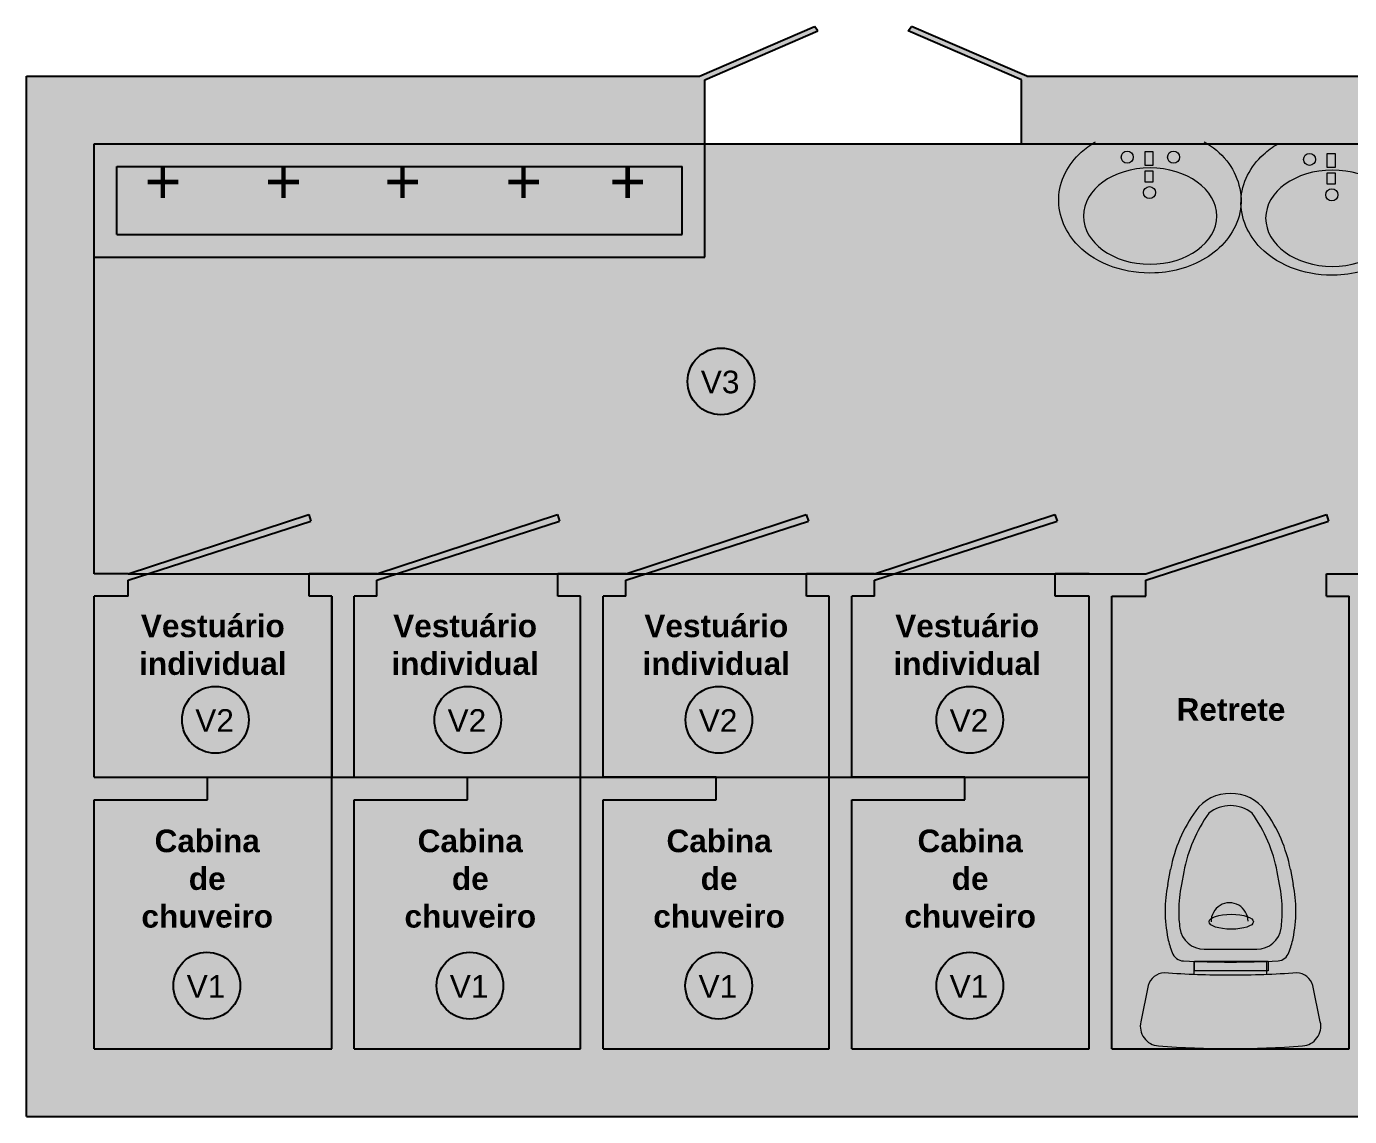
# Model space of a CAD drawing. Header units: millimetres. Extents: x 145 to 60311, y -8355 to 8851.
# Drawn here: x 378.351 to 380.692, y 469.563 to 471.491 of the extents above; entities that cross this region are included whole.
import ezdxf
from ezdxf.lldxf.tags import DXFTag

# ---------------------------------------------------------------- set-up
doc = ezdxf.new("R2010")
doc.units = ezdxf.units.MM
doc.layers.add('WC', color=7, linetype='Continuous')
tags = doc.linetypes.add('DASHED2', pattern=[9.524999999999999, 6.349999999999999, -3.174999999999999]).pattern_tags.tags
tags[6:7] = [DXFTag(74, 4), DXFTag(75, 0), DXFTag(340, '0'), DXFTag(46, 1.0), DXFTag(50, 0.0), DXFTag(44, 0.0), DXFTag(45, 0.0)]
tags[4:5] = [DXFTag(74, 4), DXFTag(75, 0), DXFTag(340, '0'), DXFTag(46, 1.0), DXFTag(50, 0.0), DXFTag(44, 0.0), DXFTag(45, 0.0)]

msp = doc.modelspace()

# ---------------------------------------------------------------- hatches: boundary and pattern name
msp.add_hatch(color=0).paths.add_polyline_path([(379.551043429703, 471.3964157249429), (379.7510434297001, 471.4833578359285), (379.7452054676396, 471.4909685466228), (379.5419400289247, 471.4033076936139), (378.3510434296986, 471.4033076936139), (378.3510434296986, 469.5633076936138), (381.3110434296977, 469.5633076936138), (381.3110434296977, 471.4033076936139), (380.1208790966557, 471.4033076936139), (379.9169018711109, 471.4909952447051), (379.9110434297036, 471.4833578359285), (380.1110434297007, 471.3964157249429), (380.1110434297007, 471.2833076936149), (381.1910434297024, 471.2833076936149), (381.1910434297024, 470.5233076936129), (381.1310434296975, 470.5233076936129), (381.1310434296975, 470.4833076936156), (381.1910434297024, 470.4833076936156), (381.1910434297024, 469.6833076936164), (380.731043429696, 469.6833076936164), (380.731043429696, 470.4833076936156), (380.7710434296969, 470.4833076936156), (380.7710434296969, 470.5119026339162), (381.0942529819004, 470.6164311875618), (381.0905214120867, 470.6278362472622), (380.7710434296969, 470.5233076936129), (380.6510434297015, 470.5233076936129), (380.6510434297015, 470.4833076936156), (380.6910434297024, 470.4833076936156), (380.6910434297024, 469.6833076936164), (380.2710434296969, 469.6833076936164), (380.2710434296969, 470.4833076936156), (380.3310434297018, 470.4833076936156), (380.3310434297018, 470.5119026339162), (380.654252981898, 470.6164311875618), (380.6505214120843, 470.6278362472622), (380.3310434297018, 470.5233076936129), (380.1710434296983, 470.5233076936129), (380.1710434296983, 470.4833076936156), (380.231043429696, 470.4833076936156), (380.231043429696, 469.6833076936164), (379.8110434296977, 469.6833076936164), (379.8110434296977, 470.1233076936151), (380.0110023418674, 470.1233076936151), (380.0110023418674, 470.1633076936159), (379.7710434296969, 470.1633076936159), (379.7710434296969, 469.6833076936164), (379.3710434296954, 469.6833076936164), (379.3710434296954, 470.1233076936151), (379.5710434296998, 470.1233076936151), (379.5710434296998, 470.1633076936159), (379.3310434297018, 470.1633076936159), (379.3310434297018, 469.6833076936164), (378.9310434297004, 469.6833076936164), (378.9310434297004, 470.1233076936151), (379.1310434296975, 470.1233076936151), (379.1310434296975, 470.1633076936159), (378.8910434296995, 470.1633076936159), (378.8910434296995, 469.6833076936164), (378.4710434297012, 469.6833076936164), (378.4710434297012, 470.1233076936151), (378.6710434296983, 470.1233076936151), (378.6710434296983, 470.1633076936159), (378.4710434297012, 470.1633076936123), (378.4710434297012, 470.4833076936156), (378.5310434296989, 470.4833076936156), (378.5310434296989, 470.5119026339162), (378.5663086668937, 470.5233076936129), (378.5310434296989, 470.5233076936129), (378.4710434297012, 470.5233076936129), (378.4710434297012, 471.2833076936149), (379.551043429703, 471.2833076936149)])
h = msp.add_hatch(color=253)
edge = h.paths.add_edge_path()
edge.add_spline(control_points=[(380.2421733220399, 471.2871430606901), (380.2329938651965, 471.2817658958629), (380.2244107008228, 471.2755268557339), (380.1937967076228, 471.2475845252775), (380.178153648274, 471.2182471255292), (380.1760139404214, 471.1559593440688), (380.1897850025416, 471.1254937107333), (380.2453444969869, 471.0692447065085), (380.2969779675186, 471.0529058545908), (380.3811679738355, 471.0565240444776), (380.4146196671718, 471.0663564450369), (380.469289724635, 471.1024935515234), (380.490752548787, 471.129725223429), (380.5042502407596, 471.1937395019049), (380.4945555810264, 471.2282335344353), (380.4633471529523, 471.2670200359862), (380.449807375684, 471.2782546755916), (380.4346291179099, 471.287143060712)], knot_values=[5.391687884495953, 5.391687884495953, 5.391687884495953, 5.391687884495953, 5.611618814430226, 5.611618814430226, 6.258107112948303, 6.258107112948303, 6.904595411466378, 6.904595411466378, 7.913003169215101, 7.913003169215101, 8.59293771587199, 8.59293771587199, 9.272872262528876, 9.272872262528876, 9.952806809185766, 9.952806809185766, 10.31610371212888, 10.31610371212888, 10.31610371212888, 10.31610371212888], weights=[1, 1, 1, 1, 1, 1, 1, 1, 1, 1, 1, 1, 1, 1, 1, 1, 1, 1], degree=3, periodic=0)
edge.add_line((380.4346291179099, 471.287143060712), (380.2421733220326, 471.2871430606901))
edge = h.paths.add_edge_path(flags=16)
edge.add_ellipse((380.3387472717659, 471.1557135962139), major_axis=(-0.1180489581447546, 2.273736000000001e-13), ratio=0.7207207179931079, start_angle=-7.958078640513122e-13, end_angle=360, ccw=False)
h.paths.add_polyline_path([(380.3695888921065, 471.2598211350632, -1), (380.3908589733619, 471.2598211350632, -1)], flags=16)
h.paths.add_polyline_path([(380.3483188089085, 471.1971441484529, -1), (380.3270487276459, 471.1971441484529, -1)], flags=0)
h.paths.add_polyline_path([(380.3440647930402, 471.2162659405221), (380.329175734616, 471.2162659405221), (380.329175734616, 471.2353877325913), (380.3440647930402, 471.2353877325913)], flags=0)
h.paths.add_polyline_path([(380.3440647930402, 471.2460109513268), (380.329175734616, 471.2460109513268), (380.329175734616, 471.2693820310997), (380.3440647930402, 471.2693820310997)], flags=16)
h.paths.add_polyline_path([(380.2876990746154, 471.2598211350632, -1), (380.3089691558707, 471.2598211350632, -1)], flags=16)
h = msp.add_hatch(color=41)
h.dxf.hatch_style = 2
h.paths.add_polyline_path([(379.7305214120861, 470.6278362472622), (379.7342529818998, 470.6164311875618), (379.4463086668984, 470.5233076936129), (379.8510434296986, 470.5233076936129), (380.1705214120884, 470.6278362472622), (380.1742529818948, 470.6164311875618), (379.8863086668935, 470.5233076936129), (380.3310434297018, 470.5233076936129), (380.6505214120843, 470.6278362472622), (380.654252981898, 470.6164311875618), (380.3310434297018, 470.5119026339162), (380.3310434297018, 470.4833076936156), (380.2710434296969, 470.4833076936156), (380.2710434296969, 469.6833076936164), (380.6910434297024, 469.6833076936164), (380.6910434297024, 470.4833076936156), (380.6510434297015, 470.4833076936156), (380.6510434297015, 470.5233076936129), (380.7710434296969, 470.5233076936129), (381.0905214120867, 470.6278362472622), (381.0942529819004, 470.6164311875618), (380.7710434296969, 470.5119026339162), (380.7710434296969, 470.4833076936156), (380.731043429696, 470.4833076936156), (380.731043429696, 469.6833076936164), (381.1910434297024, 469.6833076936164), (381.1910434297024, 470.4833076936156), (381.1310434296975, 470.4833076936156), (381.1310434296975, 470.5233076936129), (381.1910434297024, 470.5233076936129), (381.1910434297024, 471.2833076936149), (380.1110434297007, 471.2833076936149), (379.551043429703, 471.2833076936149), (378.4710434297012, 471.2833076936149), (378.4710434297012, 470.5233076936129), (378.5310434296989, 470.5233076936129), (378.8505214120814, 470.6278362472622), (378.8542529818951, 470.6164311875618), (378.5663086668937, 470.5233076936129), (378.9710434297012, 470.5233076936129), (379.2905214120838, 470.6278362472622), (379.2942529818974, 470.6164311875618), (379.0063086668961, 470.5233076936129), (379.4110434297036, 470.5233076936129)])
h = msp.add_hatch(color=253)
h.dxf.hatch_style = 2
h.paths.add_polyline_path([(379.551043429703, 471.2833076936149), (378.4710434297012, 471.2833076936149), (378.4710434297012, 471.0833076936142), (379.551043429703, 471.0833076936142)])
h.paths.add_polyline_path([(378.5459612751438, 471.2772541644918), (378.6387852860571, 471.2772541644918), (378.6387852860571, 471.1572541644928), (378.5459612751438, 471.1572541644928)], flags=24)
h.paths.add_polyline_path([(378.7593659791601, 471.2772541644918), (378.8521899900734, 471.2772541644918), (378.8521899900734, 471.1572541644928), (378.7593659791601, 471.1572541644928)], flags=24)
h.paths.add_polyline_path([(378.9699190611718, 471.2772541644918), (379.0627430720851, 471.2772541644918), (379.0627430720851, 471.1572541644928), (378.9699190611718, 471.1572541644928)], flags=24)
h.paths.add_polyline_path([(379.1839624724889, 471.2772541644918), (379.2767864834022, 471.2772541644918), (379.2767864834022, 471.1572541644928), (379.1839624724889, 471.1572541644928)], flags=24)
h.paths.add_polyline_path([(379.3682125935884, 471.2772541644918), (379.461036604509, 471.2772541644918), (379.461036604509, 471.1572541644928), (379.3682125935884, 471.1572541644928)], flags=24)
h = msp.add_hatch(color=253)
h.paths.add_polyline_path([(380.3908589733619, 471.2598211350632, 1), (380.3695888921065, 471.2598211350632, 1)])
h.paths.add_polyline_path([(380.329175734616, 471.2693820310997), (380.329175734616, 471.2460109513268), (380.3440647930402, 471.2460109513268), (380.3440647930402, 471.2693820310997)])
h.paths.add_polyline_path([(380.2876990746154, 471.2598211350632, 1), (380.3089691558707, 471.2598211350632, 1)])
h = msp.add_hatch(color=253)
edge = h.paths.add_edge_path()
edge.add_spline(control_points=[(380.5646664542146, 471.2833076936149), (380.5554869973785, 471.2779305287913), (380.5469038329975, 471.2716914886587), (380.5162898398048, 471.2437491582059), (380.5006467804487, 471.2144117584539), (380.4985070725961, 471.1521239769972), (380.5122781347163, 471.1216583436617), (380.5678376291689, 471.0654093394332), (380.6194710996933, 471.0490704875156), (380.7036611060103, 471.0526886774023), (380.7371127993465, 471.0625210779617), (380.791782856817, 471.0986581844481), (380.8132456809617, 471.1258898563574), (380.8267433729343, 471.1899041348297), (380.8170487132011, 471.2243981673637), (380.7858402851271, 471.263184668911), (380.7723005078587, 471.2744193085164), (380.7571222500846, 471.2833076936367)], knot_values=[5.391687884495953, 5.391687884495953, 5.391687884495953, 5.391687884495953, 5.611618814430226, 5.611618814430226, 6.258107112948303, 6.258107112948303, 6.904595411466378, 6.904595411466378, 7.913003169215101, 7.913003169215101, 8.59293771587199, 8.59293771587199, 9.272872262528876, 9.272872262528876, 9.952806809185766, 9.952806809185766, 10.31610371212888, 10.31610371212888, 10.31610371212888, 10.31610371212888], weights=[1, 1, 1, 1, 1, 1, 1, 1, 1, 1, 1, 1, 1, 1, 1, 1, 1, 1], degree=3, periodic=0)
edge.add_line((380.7571222500846, 471.2833076936367), (380.5646664542073, 471.2833076936149))
edge = h.paths.add_edge_path(flags=16)
edge.add_ellipse((380.6612404039406, 471.1518782291387), major_axis=(-0.1180489581447546, 2.273736000000001e-13), ratio=0.7207207179931079, start_angle=-7.958078640513122e-13, end_angle=360, ccw=False)
h.paths.add_polyline_path([(380.6920820242813, 471.2559857679917, -1), (380.7133521055366, 471.2559857679917, -1)], flags=16)
h.paths.add_polyline_path([(380.6708119410832, 471.1933087813813, -1), (380.6495418598279, 471.1933087813813, -1)], flags=0)
h.paths.add_polyline_path([(380.6665579252222, 471.2124305734469), (380.6516688667907, 471.2124305734469), (380.6516688667907, 471.2315523655197), (380.6665579252222, 471.2315523655197)], flags=0)
h.paths.add_polyline_path([(380.6665579252222, 471.2421755842552), (380.6516688667907, 471.2421755842552), (380.6516688667907, 471.2655466640244), (380.6665579252222, 471.2655466640244)], flags=16)
h.paths.add_polyline_path([(380.6101922067901, 471.2559857679917, -1), (380.6314622880454, 471.2559857679917, -1)], flags=16)
h = msp.add_hatch(color=253)
h.paths.add_polyline_path([(380.7133521055366, 471.2559857679917, 1), (380.6920820242813, 471.2559857679917, 1)])
h.paths.add_polyline_path([(380.6516688667907, 471.2655466640244), (380.6516688667907, 471.2421755842552), (380.6665579252222, 471.2421755842552), (380.6665579252222, 471.2655466640244)])
h.paths.add_polyline_path([(380.6101922067901, 471.2559857679917, 1), (380.6314622880454, 471.2559857679917, 1)])
h = msp.add_hatch(color=253)
edge = h.paths.add_edge_path()
edge.add_ellipse((380.3387472717659, 471.1557135962139), major_axis=(-0.1180489581447546, 2.273736000000001e-13), ratio=0.7207207179931079, start_angle=-7.958078640513122e-13, end_angle=360, ccw=False)
h.paths.add_polyline_path([(380.3270487276459, 471.1971441484529, -1), (380.3483188089085, 471.1971441484529, -1)], flags=16)
h.paths.add_polyline_path([(380.3440647930402, 471.2162659405221), (380.329175734616, 471.2162659405221), (380.329175734616, 471.2353877325913), (380.3440647930402, 471.2353877325913)], flags=16)
h = msp.add_hatch(color=253)
edge = h.paths.add_edge_path()
edge.add_ellipse((380.6612404039406, 471.1518782291387), major_axis=(-0.1180489581447546, 2.273736000000001e-13), ratio=0.7207207179931079, start_angle=-7.958078640513122e-13, end_angle=360, ccw=False)
h.paths.add_polyline_path([(380.6495418598279, 471.1933087813813, -1), (380.6708119410832, 471.1933087813813, -1)], flags=16)
h.paths.add_polyline_path([(380.6665579252222, 471.2124305734469), (380.6516688667907, 471.2124305734469), (380.6516688667907, 471.2315523655197), (380.6665579252222, 471.2315523655197)], flags=16)
h = msp.add_hatch(color=0)
h.paths.add_polyline_path([(378.9310434297004, 470.4833076936156), (378.9710434297012, 470.4833076936156), (378.9710434297012, 470.5119026339162), (379.0063086668961, 470.5233076936129), (378.8510434296986, 470.5233076936129), (378.8510434296986, 470.4833076936156), (378.8910434296995, 470.4833076936156), (378.8910434296995, 470.1633076936159), (378.9310434297004, 470.1633076936159)])
h.paths.add_polyline_path([(379.3710434296954, 470.4833076936156), (379.4110434297036, 470.4833076936156), (379.4110434297036, 470.5119026339162), (379.4463086668984, 470.5233076936129), (379.2910434297009, 470.5233076936129), (379.2910434297009, 470.4833076936156), (379.3310434297018, 470.4833076936156), (379.3310434297018, 470.1633076936159), (379.3710434296954, 470.1633076936123)])
h.paths.add_polyline_path([(379.8110434296977, 470.4833076936156), (379.8510434296986, 470.4833076936156), (379.8510434296986, 470.5119026339162), (379.8863086668935, 470.5233076936129), (379.731043429696, 470.5233076936129), (379.731043429696, 470.4833076936156), (379.7710434296969, 470.4833076936156), (379.7710434296969, 470.1633076936159), (379.8110434296977, 470.1633076936159)])
h.paths.add_polyline_path([(379.7342529818998, 470.6164311875618), (379.7305214120861, 470.6278362472622), (379.4110434297036, 470.5233076936129), (379.4463086668984, 470.5233076936129)])
h.paths.add_polyline_path([(379.2942529818974, 470.6164311875618), (379.2905214120838, 470.6278362472622), (378.9710434297012, 470.5233076936129), (379.0063086668961, 470.5233076936129)])
h.paths.add_polyline_path([(378.8542529818951, 470.6164311875618), (378.8505214120814, 470.6278362472622), (378.5310434296989, 470.5233076936129), (378.5663086668937, 470.5233076936129)])
h.paths.add_polyline_path([(380.1742529818948, 470.6164311875618), (380.1705214120884, 470.6278362472622), (379.8510434296986, 470.5233076936129), (379.8863086668935, 470.5233076936129)])
h = msp.add_hatch(color=30)
h.paths.add_polyline_path([(378.5663086668937, 470.5233076936129), (378.5310434296989, 470.5119026339162), (378.5310434296989, 470.4833076936156), (378.4710434297012, 470.4833076936156), (378.4710434297012, 470.1633076936123), (378.8910434296995, 470.1633076936123), (378.8910434296995, 470.4833076936156), (378.8510434296986, 470.4833076936156), (378.8510434296986, 470.5233076936129)])
h.paths.add_polyline_path([(379.3310434297018, 470.4833076936156), (379.2910434297009, 470.4833076936156), (379.2910434297009, 470.5233076936129), (379.0063086668961, 470.5233076936129), (378.9710434297012, 470.5119026339162), (378.9710434297012, 470.4833076936156), (378.9310434297004, 470.4833076936156), (378.9310434297004, 470.1633076936123), (379.3310434297018, 470.1633076936123)])
h.paths.add_polyline_path([(379.7710434296969, 470.4833076936156), (379.731043429696, 470.4833076936156), (379.731043429696, 470.5233076936129), (379.4463086668984, 470.5233076936129), (379.4110434297036, 470.5119026339162), (379.4110434297036, 470.4833076936156), (379.3710434296954, 470.4833076936156), (379.3710434296954, 470.1633076936159), (379.7710434296969, 470.1633076936159)])
h.paths.add_polyline_path([(380.231043429696, 470.4833076936156), (380.1710434296983, 470.4833076936156), (380.1710434296983, 470.5233076936129), (379.8863086668935, 470.5233076936129), (379.8510434296986, 470.5119026339162), (379.8510434296986, 470.4833076936156), (379.8110434296977, 470.4833076936156), (379.8110434296977, 470.1633076936159), (380.231043429696, 470.1633076936159)])
h = msp.add_hatch(color=20)
h.paths.add_polyline_path([(378.8910434296995, 469.6833076936164), (378.8910434296995, 470.1633076936123), (378.6710434296983, 470.1633076936123), (378.6710434296983, 470.1233076936151), (378.4710434297012, 470.1233076936151), (378.4710434297012, 469.6833076936164)])
h.paths.add_polyline_path([(379.3310434297018, 470.1633076936123), (379.1310434296975, 470.1633076936123), (379.1310434296975, 470.1233076936151), (378.9310434297004, 470.1233076936151), (378.9310434297004, 469.6833076936164), (379.3310434297018, 469.6833076936164)])
h.paths.add_polyline_path([(379.7710434296969, 470.1633076936159), (379.5710434296998, 470.1633076936159), (379.5710434296998, 470.1233076936151), (379.3710434296954, 470.1233076936151), (379.3710434296954, 469.6833076936164), (379.7710434296969, 469.6833076936164)])
h.paths.add_polyline_path([(379.8110434296977, 469.6833076936164), (380.231043429696, 469.6833076936164), (380.231043429696, 470.1633076936159), (380.0110023418674, 470.1633076936159), (380.0110023418674, 470.1233076936151), (379.8110434296977, 470.1233076936151)])
h = msp.add_hatch(color=253)
h.paths.add_polyline_path([(380.3982763254244, 469.9959285977711), (380.3940170179121, 469.9736895700662, 0.049304136055092), (380.3893824484694, 469.9268040180104, 0.0319488046542681), (380.3913339759238, 469.8962937141478, 0.3799726772798302), (380.4345550979851, 469.8593612179538), (380.480952654354, 469.8593612179538), (380.5273502107229, 469.8593612179538, 0.3799726772982292), (380.5705713327843, 469.8962937141514, 0.0319488046523045), (380.5725228602387, 469.9268040180104, 0.0493041360546329), (380.567888290796, 469.9736895700626), (380.5636289832837, 469.9959285977675, 0.109982388236735), (380.5192108139599, 470.0995131491181, 0.3577912466524157), (380.4426944947481, 470.0995131491181, 0.1099823882307956)], flags=0)
edge = h.paths.add_edge_path(flags=0)
edge.add_ellipse((380.4823675698281, 469.90773144173), major_axis=(-0.03918643731994962, 0), ratio=0.3379209573354606, start_angle=-25.439734442837107, end_angle=222.9054736536581, ccw=False)
edge.add_arc((380.4793674018438, 469.9085012190189), 0.03275800245777401, 14.578150970229615, 171.3646869497627, ccw=False)
h.paths.add_polyline_path([(380.3652649241048, 469.9268040180104, 0.0510973257954613), (380.3702409547259, 469.8782394557638, 0.0432849755225251), (380.3776077437578, 469.8536182790958, 0.3194579294517637), (380.3980324285294, 469.8385270594081, 0.0028473796993715), (380.4170568356276, 469.8376928542421), (380.4170568356276, 469.8381441077217), (380.5476783040358, 469.8381441077217), (380.5476783040358, 469.8378031979519, 0.0026335909125677), (380.565273337932, 469.8385970497438, 0.3019041469404211), (380.5842975649502, 469.8536182790958, 0.0432849755257124), (380.5916643539822, 469.8782394557638, 0.0510973257951103), (380.5966403846032, 469.9268040180104, 0.0493041360587912), (380.5920058151678, 469.9736895700698), (380.58692469167, 470.0002195272682, 0.1099823882631398), (380.542506522339, 470.103804078648, 0.2445672543268853), (380.480952654354, 470.1346618197895, 0.2445672543386579), (380.4193987863691, 470.1038040786443, 0.1099823882308223), (380.3749806170381, 470.0002195272973), (380.3698994935403, 469.9736895700698, 0.0493041360588103)])
h.paths.add_polyline_path([(380.3940170179121, 469.9736895700626), (380.3982763254171, 469.9959285977675, -0.109982388236735), (380.4426944947481, 470.0995131491181, -0.3577912466524157), (380.5192108139599, 470.0995131491181, -0.1099823882324461), (380.5636289832837, 469.9959285977675), (380.567888290796, 469.9736895700626, -0.0493041360546566), (380.5725228602387, 469.9268040180104, -0.0319488046547479), (380.5705713327843, 469.8962937141478, -0.3799726772827523), (380.5273502107229, 469.8593612179538), (380.480952654354, 469.8593612179538), (380.4345550979851, 469.8593612179538, -0.3799726772798302), (380.3913339759238, 469.8962937141478, -0.0319488046542681), (380.3893824484694, 469.9268040180104, -0.0493041360544877)], flags=16)
h.paths.add_polyline_path([(380.481043429696, 469.6833076936164, 0.0190817546377683), (380.6085199868394, 469.6881744184248, 0.4536746179474084), (380.6398971732997, 469.7307906093847), (380.6266609177401, 469.7950328002626, 0.335581522356478), (380.598282269515, 469.8172628970387, -0.0175463273709266), (380.481043429696, 469.8131474078582, -0.0175463273709198), (380.3638045898842, 469.8172628970387, 0.3355815223567323), (380.3354259416592, 469.7950328002626), (380.3221896860996, 469.7307906093847, 0.4536746179544404), (380.3535668725526, 469.6881744184248, 0.0190817546376454)])
h.paths.add_polyline_path([(380.5455426179033, 469.8207472720751), (380.5455426179033, 469.8377194767199, -0.0096604957949706), (380.4809526541576, 469.8364778094692, -0.0095566178808069), (380.4170568356276, 469.8376928542421), (380.4170568356276, 469.8207472720751)])
h.paths.add_polyline_path([(380.5455426179033, 469.8143919619397), (380.5455426179033, 469.8207472720751), (380.416544241496, 469.8207472720751), (380.416544241496, 469.8143919619397, 0.0096469296248816), (380.481043429696, 469.8131474078582, 0.009646929624882)])

# ---------------------------------------------------------------- linework, layer by layer
at = {"color": 0}
for p, q in [((379.5419400289247, 471.4033076936139), (379.7452054676396, 471.4909685466228)), ((379.551043429703, 471.3964157249429), (379.7510434297001, 471.4833578359285)), ((379.7510434297001, 471.4833578359285), (379.7452054676396, 471.4909685466228)), ((379.9110434297036, 471.4833578359285), (379.9169018711109, 471.4909952447051)), ((380.1110434297007, 471.3964157249429), (379.9110434297036, 471.4833578359285)), ((380.1208790966557, 471.4033076936139), (379.9169018711109, 471.4909952447051)), ((378.3510434296986, 471.4033076936139), (379.5419400289247, 471.4033076936139)), ((378.3510434296986, 469.5633076936138), (378.3510434296986, 471.4033076936139)), ((379.551043429703, 471.2833076936149), (379.551043429703, 471.3964157249429)), ((380.1110434297007, 471.2833076936149), (380.1110434297007, 471.3964157249429)), ((380.1208790966557, 471.4033076936139), (381.3110434296977, 471.4033076936139)), ((378.4710434297012, 471.2833076936149), (379.551043429703, 471.2833076936149)), ((378.4710434297012, 470.5233076936129), (378.4710434297012, 471.2833076936149)), ((378.4710434297012, 471.2833076936149), (379.551043429703, 471.2833076936149)), ((378.4710434297012, 471.0833076936142), (378.4710434297012, 471.2833076936149)), ((379.551043429703, 471.2833076936149), (380.1110434297007, 471.2833076936149)), ((379.551043429703, 471.0833076936142), (379.551043429703, 471.2833076936149)), ((380.1110434297007, 471.2833076936149), (381.1910434297024, 471.2833076936149)), ((378.5110434297021, 471.243307693614), (379.5110434297021, 471.243307693614)), ((378.5110434297021, 471.1233076936151), (378.5110434297021, 471.243307693614)), ((379.5110434297021, 471.1233076936151), (379.5110434297021, 471.243307693614)), ((378.5110434297021, 471.1233076936151), (379.5110434297021, 471.1233076936151)), ((378.4710434297012, 471.0833076936142), (379.551043429703, 471.0833076936142)), ((378.5310434296989, 470.5233076936129), (378.8505214120814, 470.6278362472622)), ((378.5310434296989, 470.5119026339162), (378.8542529818951, 470.6164311875618)), ((378.8505214120814, 470.6278362472622), (378.8542529818951, 470.6164311875618)), ((378.9710434297012, 470.5233076936129), (379.2905214120838, 470.6278362472622)), ((378.9710434297012, 470.5119026339162), (379.2942529818974, 470.6164311875618)), ((379.2905214120838, 470.6278362472622), (379.2942529818974, 470.6164311875618)), ((379.4110434297036, 470.5233076936129), (379.7305214120861, 470.6278362472622)), ((379.4110434297036, 470.5119026339162), (379.7342529818998, 470.6164311875618)), ((379.7305214120861, 470.6278362472622), (379.7342529818998, 470.6164311875618)), ((379.8510434296986, 470.5233076936129), (380.1705214120884, 470.6278362472622)), ((379.8510434296986, 470.5119026339162), (380.1742529818948, 470.6164311875618)), ((380.1705214120884, 470.6278362472622), (380.1742529818948, 470.6164311875618)), ((380.3310434297018, 470.5233076936129), (380.6505214120843, 470.6278362472622)), ((380.3310434297018, 470.5119026339162), (380.654252981898, 470.6164311875618)), ((380.6505214120843, 470.6278362472622), (380.654252981898, 470.6164311875618)), ((378.5310434296989, 470.5233076936129), (378.4710434297012, 470.5233076936129)), ((378.8510434296986, 470.4833076936156), (378.8510434296986, 470.5233076936129)), ((378.9710434297012, 470.5233076936129), (378.8510434296986, 470.5233076936129)), ((379.2910434297009, 470.4833076936156), (379.2910434297009, 470.5233076936129)), ((379.4110434297036, 470.5233076936129), (379.2910434297009, 470.5233076936129)), ((379.731043429696, 470.4833076936156), (379.731043429696, 470.5233076936129)), ((379.8510434296986, 470.5233076936129), (379.731043429696, 470.5233076936129)), ((380.231043429696, 470.5233076936129), (380.1710434296983, 470.5233076936129)), ((380.1710434296983, 470.4833076936156), (380.1710434296983, 470.5233076936129)), ((380.231043429696, 470.5233076936129), (380.3310434297018, 470.5233076936129)), ((380.6510434297015, 470.5233076936129), (380.7710434296969, 470.5233076936129)), ((380.6510434297015, 470.4833076936156), (380.6510434297015, 470.5233076936129)), ((378.5310434296989, 470.4833076936156), (378.5310434296989, 470.5119026339162)), ((378.9710434297012, 470.4833076936156), (378.9710434297012, 470.5119026339162)), ((379.4110434297036, 470.4833076936156), (379.4110434297036, 470.5119026339162)), ((379.8510434296986, 470.4833076936156), (379.8510434296986, 470.5119026339162)), ((380.3310434297018, 470.4833076936156), (380.3310434297018, 470.5119026339162)), ((378.4710434297012, 470.1633076936123), (378.4710434297012, 470.4833076936156)), ((378.5310434296989, 470.4833076936156), (378.4710434297012, 470.4833076936156)), ((378.8910434296995, 470.4833076936156), (378.8510434296986, 470.4833076936156)), ((378.8910434296995, 469.6833076936164), (378.8910434296995, 470.4833076936156)), ((378.8910434296995, 470.4833076936156), (378.8910434296995, 470.1633076936159)), ((378.9310434297004, 470.1633076936159), (378.9310434297004, 470.4833076936156)), ((378.9710434297012, 470.4833076936156), (378.9310434297004, 470.4833076936156)), ((379.3310434297018, 470.4833076936156), (379.2910434297009, 470.4833076936156)), ((379.3310434297018, 469.6833076936164), (379.3310434297018, 470.4833076936156)), ((379.3710434296954, 470.1633076936159), (379.3710434296954, 470.4833076936156)), ((379.4110434297036, 470.4833076936156), (379.3710434296954, 470.4833076936156)), ((379.7710434296969, 470.4833076936156), (379.731043429696, 470.4833076936156)), ((379.7710434296969, 469.6833076936164), (379.7710434296969, 470.4833076936156)), ((379.8110434296977, 470.1633076936159), (379.8110434296977, 470.4833076936156)), ((379.8510434296986, 470.4833076936156), (379.8110434296977, 470.4833076936156)), ((380.231043429696, 470.4833076936156), (380.1710434296983, 470.4833076936156)), ((380.231043429696, 469.6833076936164), (380.231043429696, 470.4833076936156)), ((380.2710434296969, 470.4833076936156), (380.3310434297018, 470.4833076936156)), ((380.2710434296969, 469.6833076936164), (380.2710434296969, 470.4833076936156)), ((380.6510434297015, 470.4833076936156), (380.6910434297024, 470.4833076936156)), ((380.6910434297024, 469.6833076936164), (380.6910434297024, 470.4833076936156)), ((378.4710434297012, 470.1633076936123), (378.6710434296983, 470.1633076936159)), ((378.6710434296983, 470.1233076936151), (378.6710434296983, 470.1633076936159)), ((378.9310434297004, 470.1633076936159), (379.1310434296975, 470.1633076936159)), ((379.1310434296975, 470.1233076936151), (379.1310434296975, 470.1633076936159)), ((379.5710434296998, 470.1633076936159), (379.3710434296954, 470.1633076936159)), ((379.5710434296998, 470.1233076936151), (379.5710434296998, 470.1633076936159)), ((380.0110023418674, 470.1633076936123), (379.8110434296977, 470.1633076936159)), ((380.0110023418674, 470.1233076936151), (380.0110023418674, 470.1633076936123)), ((378.4710434297012, 470.1233076936151), (378.6710434296983, 470.1233076936151)), ((378.4710434297012, 469.6833076936164), (378.4710434297012, 470.1233076936151)), ((378.9310434297004, 470.1233076936151), (379.1310434296975, 470.1233076936151)), ((378.9310434297004, 469.6833076936164), (378.9310434297004, 470.1233076936151)), ((379.3710434296954, 470.1233076936151), (379.5710434296998, 470.1233076936151)), ((379.3710434296954, 469.6833076936164), (379.3710434296954, 470.1233076936151)), ((379.8110434296977, 470.1233076936151), (380.0110023418674, 470.1233076936151)), ((379.8110434296977, 469.6833076936164), (379.8110434296977, 470.1233076936151)), ((378.4710434297012, 469.6833076936164), (378.8910434296995, 469.6833076936164)), ((378.9310434297004, 469.6833076936164), (379.3310434297018, 469.6833076936164)), ((379.3710434296954, 469.6833076936164), (379.7710434296969, 469.6833076936164)), ((379.8110434296977, 469.6833076936164), (380.231043429696, 469.6833076936164)), ((380.2710434296969, 469.6833076936164), (380.6910434297024, 469.6833076936164)), ((378.3510434296986, 469.5633076936138), (381.3110434296977, 469.5633076936138))]:
    msp.add_line(p, q, dxfattribs=at)
at = {"color": 0, "linetype": 'DASHED2', "ltscale": 0.025}
for p, q in [((378.5310434296989, 470.5233076936129), (380.3310434297018, 470.5233076936129)), ((378.4710434297012, 470.1633076936123), (380.231043429696, 470.1633076936159))]:
    msp.add_line(p, q, dxfattribs=at)
at = {"color": 0}
for centre in [(379.5796205476654, 470.8632966322912), (378.6852864840039, 470.2649347693259), (379.1316462534887, 470.2649347693259), (379.5759636361981, 470.2649347693259), (380.0197521743103, 470.2649347693259), (378.6701486833481, 469.7947090337912), (379.1355150186137, 469.7947090337912), (379.5756464565711, 469.7947090337912), (380.0197788718287, 469.7947090337912)]:
    msp.add_circle(centre, 0.05907120974495682, dxfattribs=at)
at = {"layer": 'WC', "color": 212, "lineweight": 18}
for p, q in [((380.3698994935403, 469.9736895700626), (380.3749806170381, 470.0002195272973)), ((380.58692469167, 470.0002195272973), (380.5920058151678, 469.9736895700626)), ((380.416544241496, 469.8143919619397), (380.416544241496, 469.8376965260359)), ((380.5455426179033, 469.8143919619397), (380.5455426179033, 469.8376965260359))]:
    msp.add_line(p, q, dxfattribs=at)
for points in [[(380.3440647930402, 471.2693820310997), (380.329175734616, 471.2693820310997), (380.329175734616, 471.2460109513268), (380.3440647930402, 471.2460109513268)], [(380.6665579252222, 471.2655466640244), (380.6516688667907, 471.2655466640244), (380.6516688667907, 471.2421755842552), (380.6665579252222, 471.2421755842552)], [(380.3440647930402, 471.2353877325913), (380.329175734616, 471.2353877325913), (380.329175734616, 471.2162659405221), (380.3440647930402, 471.2162659405221)], [(380.6665579252222, 471.2315523655197), (380.6516688667907, 471.2315523655197), (380.6516688667907, 471.2124305734469), (380.6665579252222, 471.2124305734469)], [(380.4170568356276, 469.8381441077217), (380.5476783040358, 469.8381441077217), (380.5476783040358, 469.8207472720751), (380.4170568356276, 469.8207472720751)]]:
    msp.add_lwpolyline(points, close=True, dxfattribs=at)
for points in [[(380.5192108139599, 470.0995131491181, 0.3577912466524158), (380.4426944947481, 470.0995131491181, 0.1099823882341056), (380.3982763254171, 469.9959285977675), (380.3940170179121, 469.9736895700626, 0.0493041360545353), (380.3893824484694, 469.9268040180104, 0.0319488046544122), (380.3913339759238, 469.8962937141478, 0.3799726772801196), (380.4345550979851, 469.8593612179538), (380.480952654354, 469.8593612179538), (380.5273502107302, 469.8593612179538, 0.3799726772801196), (380.5705713327843, 469.8962937141478, 0.0319488046544122), (380.5725228602387, 469.9268040180104, 0.0493041360545353), (380.567888290796, 469.9736895700626), (380.5636289832837, 469.9959285977675, 0.1099823882341056)], [(380.3535668725526, 469.6881744184248, 0.0190817546376522), (380.481043429696, 469.6833076936164, 0.0190817546376522), (380.6085199868394, 469.6881744184248, 0.4536746179535499), (380.6398971732997, 469.7307906093847), (380.6266609177401, 469.7950328002626, 0.3355815223560603), (380.598282269515, 469.8172628970387, -0.0175463273709334), (380.481043429696, 469.8131474078582, -0.0175463273709334), (380.3638045898842, 469.8172628970387, 0.3355815223560604), (380.3354259416592, 469.7950328002626), (380.3221896860996, 469.7307906093847, 0.4536746179535498)]]:
    msp.add_lwpolyline(points, format="xyb", close=True, dxfattribs=at)
for centre in [(380.2983341152431, 471.2598211350632), (380.3802239327342, 471.2598211350632), (380.6208272474178, 471.2559857679917), (380.3376837682808, 471.1971441484529), (380.6601769004556, 471.1933087813813)]:
    msp.add_circle(centre, 0.01063504063049094, dxfattribs=at)
for centre, radius, start, end in [((380.4798322281131, 470.0600752566788), 0.07459497805919657, 89.13937759710525, 144.1110090406748), ((380.482073080595, 470.0600752566788), 0.07459497805919658, 35.88899095932516, 90.86062240289475), ((380.6297987158323, 469.9522665567747), 0.259290861495798, 144.2372230971261, 169.3424289849955), ((380.3321065928758, 469.9522665567747), 0.2592908614957884, 10.65757101500457, 35.7627769028739), ((380.6047407000224, 469.9268040180104), 0.2394757759167944, 168.7094671530528, 180), ((380.357164608693, 469.9268040180104), 0.2394757759167944, 0, 11.29053284694724), ((380.4793674018438, 469.9085012190189), 0.03275800245778338, 0, 181.2189235390717), ((380.6047407000224, 469.9268040180104), 0.2394757759168342, 180, 191.7004684701929), ((380.357164608693, 469.9268040180104), 0.2394757759168342, 348.2995315298071, 0), ((380.5158618598944, 469.9083973371926), 0.1487109472588797, 191.7004684701929, 201.614465630479), ((380.4460434488137, 469.9083973371926), 0.1487109472588797, 338.385534369521, 348.2995315298071), ((380.3984248549023, 469.8604253235426), 0.0219017800781964, 198.1073695446453, 268.9733447224033), ((380.4807872702731, 471.5084397742175), 1.671961972925142, 267.1629490676832, 270.0056674812077), ((380.4811180384349, 471.5084397742175), 1.67196197292493, 269.9943325187923, 272.8851025432798), ((380.5634804538058, 469.8604253235426), 0.02190178007819638, 274.6954981981324, 341.8926304553547)]:
    msp.add_arc(centre, radius, start, end, dxfattribs=at)
at = {"layer": 'WC', "color": 212, "lineweight": 18, "extrusion": (0, 0, -1)}
for centre in [(380.3387472717659, 471.1557135962139), (380.6612404039406, 471.1518782291387)]:
    msp.add_ellipse(centre, major_axis=(-0.1180489581446567, 0), ratio=0.7207207179938419, start_param=3.141592653587517, end_param=9.424777960767104, dxfattribs=at)
at = {"layer": 'WC', "color": 212, "lineweight": 18}
msp.add_ellipse((380.4823675698281, 469.90773144173), major_axis=(-0.03918643731985587, 0), ratio=0.3379209573358906, dxfattribs=at)
for points in [[(380.4346291179099, 471.287143060712), (380.449807375684, 471.2782546755916), (380.4633471529523, 471.2670200359862), (380.4945555810264, 471.2282335344353), (380.5042502407596, 471.1937395019049), (380.490752548787, 471.129725223429), (380.469289724635, 471.1024935515234), (380.4146196671718, 471.0663564450369), (380.3811679738355, 471.0565240444776), (380.2969779675186, 471.0529058545908), (380.2453444969869, 471.0692447065085), (380.1897850025416, 471.1254937107333), (380.1760139404214, 471.1559593440688), (380.178153648274, 471.2182471255292), (380.1937967076228, 471.2475845252775), (380.2244107008228, 471.2755268557339), (380.2329938651965, 471.2817658958629), (380.2421733220399, 471.2871430606901)], [(380.7571222500846, 471.2833076936367), (380.7723005078587, 471.2744193085164), (380.7858402851271, 471.263184668911), (380.8170487132011, 471.2243981673637), (380.8267433729343, 471.1899041348297), (380.8132456809617, 471.1258898563574), (380.791782856817, 471.0986581844481), (380.7371127993465, 471.0625210779617), (380.7036611060103, 471.0526886774023), (380.6194710996933, 471.0490704875156), (380.5678376291689, 471.0654093394332), (380.5122781347163, 471.1216583436617), (380.4985070725961, 471.1521239769972), (380.5006467804487, 471.2144117584539), (380.5162898398048, 471.2437491582059), (380.5469038329975, 471.2716914886587), (380.5554869973785, 471.2779305287913), (380.5646664542146, 471.2833076936149)]]:
    msp.add_open_spline(points, degree=3, knots=[5.391687884495953, 5.391687884495953, 5.391687884495953, 5.391687884495953, 5.754984787439067, 5.754984787439067, 6.434919334095956, 6.434919334095956, 7.114853880752845, 7.114853880752845, 7.794788427409734, 7.794788427409734, 8.803196185158457, 8.803196185158457, 9.449684483676533, 9.449684483676533, 10.09617278219461, 10.09617278219461, 10.31610371212888, 10.31610371212888, 10.31610371212888, 10.31610371212888], dxfattribs=at)

# ---------------------------------------------------------------- texts
at = {"color": 0}
for s, insert, char_height, attachment_point in [('{\\fArial|b0|i0|c0|p34;+}', (378.5923732806041, 471.2172541644904), 0.08000000000000002, 5), ('{\\fArial|b0|i0|c0|p34;+}', (378.8057779846204, 471.2172541644904), 0.08000000000000002, 5), ('{\\fArial|b0|i0|c0|p34;+}', (379.0163310666248, 471.2172541644904), 0.08000000000000002, 5), ('{\\fArial|b0|i0|c0|p34;+}', (379.230374477942, 471.2172541644904), 0.08000000000000002, 5), ('{\\fArial|b0|i0|c0|p34;+}', (379.4146245990487, 471.2172541644904), 0.08000000000000002, 5), ('{\\fArial|b0|i0|c0|p34;V3}', (379.5781371753692, 470.8620458855112), 0.04000000000000001, 5), ('{\\fArial|b1|i0|c0|p34;Vestuário \\Pindividual}', (378.6806735175778, 470.4509840963583), 0.04000000000000001, 2), ('{\\fArial|b1|i0|c0|p34;Vestuário \\Pindividual}', (379.1270332870627, 470.4509840963583), 0.04000000000000001, 2), ('{\\fArial|b1|i0|c0|p34;Vestuário \\Pindividual}', (379.5713506697721, 470.4509840963583), 0.04000000000000001, 2), ('{\\fArial|b1|i0|c0|p34;Vestuário \\Pindividual}', (380.0151392078842, 470.4509840963583), 0.04000000000000001, 2), ('{\\fArial|b0|i0|c0|p34;V2}', (378.6838031117077, 470.2636840225459), 0.04000000000000001, 5), ('{\\fArial|b0|i0|c0|p34;V2}', (379.1301628811925, 470.2636840225459), 0.04000000000000001, 5), ('{\\fArial|b0|i0|c0|p34;V2}', (379.5744802639019, 470.2636840225459), 0.04000000000000001, 5), ('{\\fArial|b0|i0|c0|p34;V2}', (380.0182688020141, 470.2636840225459), 0.04000000000000001, 5), ('{\\fArial|b1|i0|c0|p34;Retrete}', (380.3854891702795, 470.3031825183643), 0.04000000000000001, 1), ('{\\fArial|b1|i0|c0|p34;Cabina \\Pde \\Pchuveiro}', (378.6708346507075, 470.0707690752242), 0.04000000000000001, 2), ('{\\fArial|b1|i0|c0|p34;Cabina \\Pde \\Pchuveiro}', (379.1362009859731, 470.0707690752242), 0.04000000000000001, 2), ('{\\fArial|b1|i0|c0|p34;Cabina \\Pde \\Pchuveiro}', (379.5763324239233, 470.0707690752242), 0.04000000000000001, 2), ('{\\fArial|b1|i0|c0|p34;Cabina \\Pde \\Pchuveiro}', (380.020429030963, 470.0707690752242), 0.04000000000000001, 2), ('{\\fArial|b0|i0|c0|p34;V1}', (378.6686653110519, 469.7934582870148), 0.04000000000000001, 5), ('{\\fArial|b0|i0|c0|p34;V1}', (379.1340316463247, 469.7934582870148), 0.04000000000000001, 5), ('{\\fArial|b0|i0|c0|p34;V1}', (379.5741630842749, 469.7934582870148), 0.04000000000000001, 5), ('{\\fArial|b0|i0|c0|p34;V1}', (380.0182954995325, 469.7934582870148), 0.04000000000000001, 5)]:
    msp.add_mtext(s, dxfattribs=dict(at, insert=insert, char_height=char_height, attachment_point=attachment_point))

doc.saveas('drawing.dxf')
